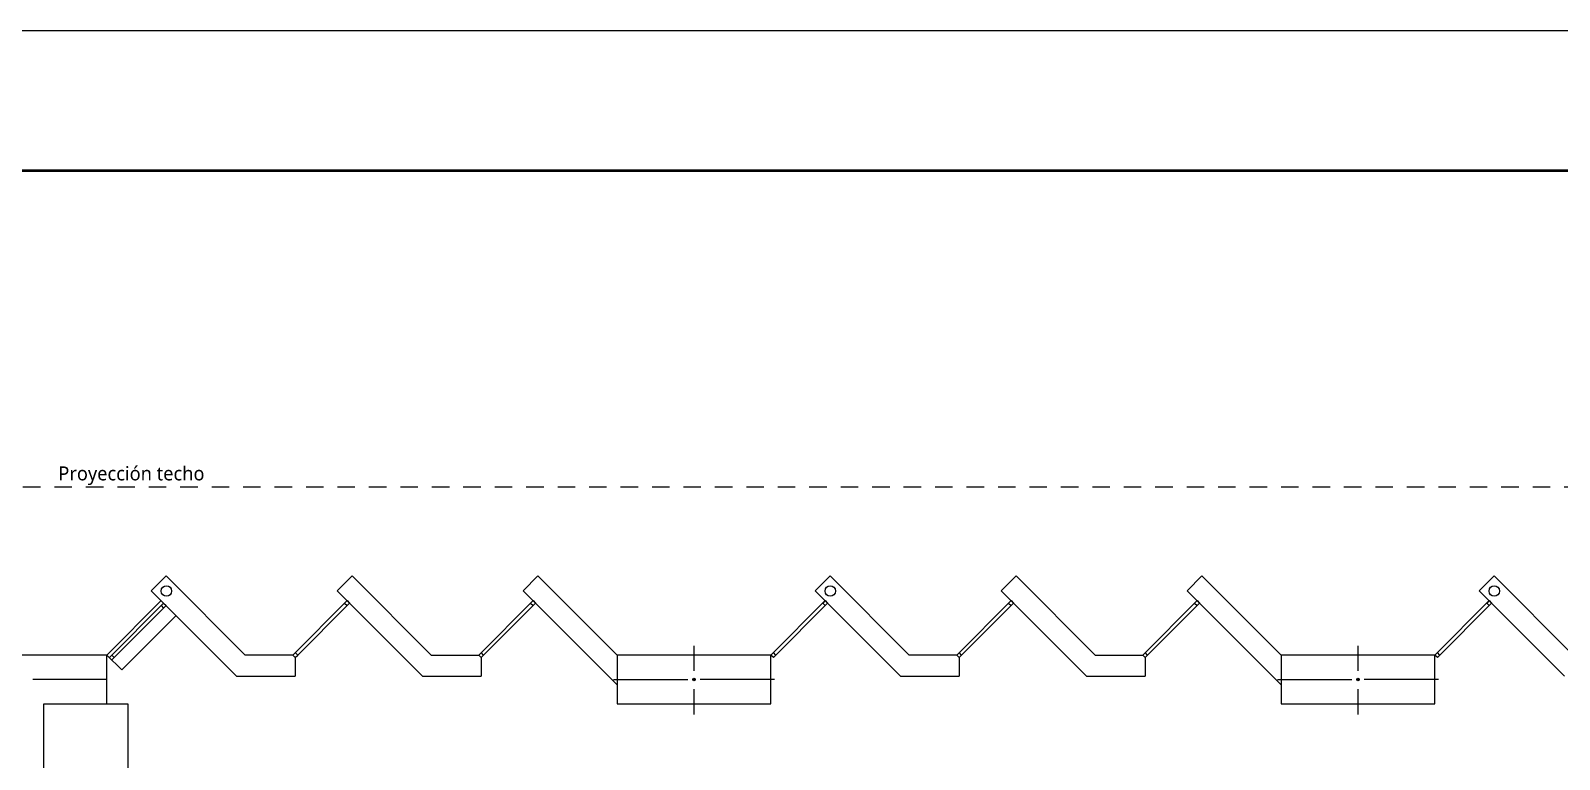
# Model space of a CAD drawing. Header units: metres. Extents: x -17 to 101, y 0 to 79.
# Drawn here: x 6.15 to 17.09, y 68.22 to 73.43 of the extents above; entities that cross this region are included whole.
import ezdxf

# ---------------------------------------------------------------- set-up
doc = ezdxf.new("R2010")
doc.units = ezdxf.units.M
doc.linetypes.add('HIDDEN2', pattern=[0.1875, 0.125, -0.0625])
doc.layers.add('Cotas varias El', color=253, linetype='Continuous', lineweight=13)
doc.styles.add('Generales', font='trebuc.ttf', dxfattribs={"height": 0.1})

msp = doc.modelspace()

# ---------------------------------------------------------------- linework, layer by layer
at = {"layer": 'Cotas varias El', "linetype": 'Continuous'}
for p, q in [((6.695, 68.964), (7.084, 69.353)), ((8.025, 68.964), (8.414, 69.353)), ((8.414, 69.353), (8.396, 69.335)), ((8.414, 69.353), (8.431, 69.335)), ((9.355, 68.964), (9.744, 69.353)), ((9.744, 69.353), (9.726, 69.335)), ((9.744, 69.353), (9.762, 69.335)), ((11.445, 68.964), (11.834, 69.353)), ((11.834, 69.353), (11.816, 69.335)), ((11.834, 69.353), (11.851, 69.335)), ((12.775, 68.964), (13.164, 69.353)), ((13.164, 69.353), (13.146, 69.335)), ((13.164, 69.353), (13.181, 69.335)), ((14.105, 68.964), (14.494, 69.353)), ((14.494, 69.353), (14.476, 69.335)), ((14.494, 69.353), (14.512, 69.335)), ((16.195, 68.964), (16.584, 69.353)), ((16.584, 69.353), (16.566, 69.335)), ((16.584, 69.353), (16.601, 69.335)), ((6.713, 68.946), (7.101, 69.335)), ((6.748, 68.946), (7.101, 69.3)), ((6.801, 68.858), (7.19, 69.247)), ((7.101, 69.335), (7.084, 69.318)), ((7.084, 69.318), (7.101, 69.3)), ((7.101, 69.335), (7.119, 69.318)), ((7.101, 69.3), (7.119, 69.318)), ((8.06, 68.964), (8.414, 69.318)), ((8.396, 69.335), (8.414, 69.318)), ((8.414, 69.318), (8.431, 69.335)), ((9.39, 68.964), (9.744, 69.318)), ((9.726, 69.335), (9.744, 69.318)), ((9.744, 69.318), (9.762, 69.335)), ((11.48, 68.964), (11.834, 69.318)), ((11.816, 69.335), (11.834, 69.318)), ((11.834, 69.318), (11.851, 69.335)), ((12.81, 68.964), (13.164, 69.318)), ((13.146, 69.335), (13.164, 69.318)), ((13.164, 69.318), (13.181, 69.335)), ((14.14, 68.964), (14.494, 69.318)), ((14.476, 69.335), (14.494, 69.318)), ((14.494, 69.318), (14.512, 69.335)), ((16.23, 68.964), (16.584, 69.318)), ((16.566, 69.335), (16.584, 69.318)), ((16.584, 69.318), (16.601, 69.335)), ((10.895, 69.031), (10.895, 68.851)), ((15.645, 69.031), (15.645, 68.851)), ((6.695, 68.964), (6.801, 68.858)), ((6.748, 68.946), (6.73, 68.964)), ((6.73, 68.929), (6.748, 68.946)), ((8.06, 68.964), (8.043, 68.982)), ((8.043, 68.946), (8.06, 68.964)), ((9.39, 68.964), (9.373, 68.982)), ((9.373, 68.946), (9.39, 68.964)), ((11.463, 68.946), (11.445, 68.964)), ((11.48, 68.964), (11.463, 68.982)), ((11.463, 68.946), (11.48, 68.964)), ((12.81, 68.964), (12.793, 68.982)), ((12.793, 68.946), (12.81, 68.964)), ((14.14, 68.964), (14.123, 68.982)), ((14.123, 68.946), (14.14, 68.964)), ((16.213, 68.946), (16.195, 68.964)), ((16.23, 68.964), (16.213, 68.982)), ((16.213, 68.946), (16.23, 68.964)), ((6.695, 68.789), (6.165, 68.789)), ((10.32, 68.789), (10.85, 68.789)), ((10.895, 68.719), (10.895, 68.539)), ((11.47, 68.789), (10.94, 68.789)), ((15.07, 68.789), (15.6, 68.789)), ((15.645, 68.719), (15.645, 68.539)), ((16.22, 68.789), (15.69, 68.789))]:
    msp.add_line(p, q, dxfattribs=at)
at = {"layer": 'Cotas varias El', "ltscale": 0.05}
for p, q in [((8.025, 68.964), (8.043, 68.946)), ((8.025, 68.964), (8.043, 68.946)), ((8.043, 68.946), (8.043, 68.814)), ((9.355, 68.964), (9.373, 68.946)), ((9.355, 68.964), (9.373, 68.946)), ((9.373, 68.946), (9.373, 68.814)), ((12.775, 68.964), (12.793, 68.946)), ((12.775, 68.964), (12.793, 68.946)), ((12.793, 68.946), (12.793, 68.814)), ((14.105, 68.964), (14.123, 68.946)), ((14.123, 68.946), (14.123, 68.814)), ((7.623, 68.814), (8.043, 68.814)), ((12.373, 68.814), (12.793, 68.814))]:
    msp.add_line(p, q, dxfattribs=at)
at = {"layer": 'Cotas varias El'}
msp.add_line((6.845, 68.614), (6.845, 66.519), dxfattribs=at)
for points in [[(0, 73.43), (50.1, 73.43), (50.1, 37.93), (0, 37.93), (0, 73.43)], [(6.695, 68.614), (6.845, 68.614)]]:
    msp.add_lwpolyline(points, dxfattribs=at)
at = {"layer": 'Cotas varias El', "lineweight": 40}
msp.add_lwpolyline([(1, 72.43), (49.1, 72.43), (49.1, 38.93), (1, 38.93)], close=True, dxfattribs=at)
at = {"layer": 'Cotas varias El', "linetype": 'HIDDEN2'}
msp.add_lwpolyline([(34.795, 68.964), (34.795, 70.164), (5.995, 70.164), (5.995, 68.964)], dxfattribs=at)
at = {"layer": 'Cotas varias El', "ltscale": 0.05}
for points in [[(7.119, 69.53), (7.013, 69.424)], [(7.685, 68.964), (7.119, 69.53)], [(8.449, 69.53), (8.343, 69.424)], [(9.015, 68.964), (8.449, 69.53)], [(9.779, 69.53), (9.673, 69.424)], [(10.345, 68.964), (9.779, 69.53)], [(11.869, 69.53), (11.763, 69.424)], [(12.435, 68.964), (11.869, 69.53)], [(13.199, 69.53), (13.093, 69.424)], [(13.765, 68.964), (13.199, 69.53)], [(14.529, 69.53), (14.423, 69.424)], [(15.095, 68.964), (14.529, 69.53)], [(16.619, 69.53), (16.513, 69.424)], [(17.185, 68.964), (16.619, 69.53)], [(7.013, 69.424), (7.623, 68.814)], [(8.343, 69.424), (8.953, 68.814)], [(9.673, 69.424), (10.345, 68.752)], [(11.763, 69.424), (12.373, 68.814)], [(13.093, 69.424), (13.703, 68.814)], [(14.423, 69.424), (15.095, 68.752)], [(16.513, 69.424), (17.123, 68.814)], [(8.025, 68.964), (7.685, 68.964)], [(9.015, 68.964), (9.355, 68.964)], [(12.775, 68.964), (12.435, 68.964)], [(13.765, 68.964), (14.105, 68.964)], [(8.953, 68.814), (9.373, 68.814)], [(13.703, 68.814), (14.123, 68.814)]]:
    msp.add_lwpolyline(points, dxfattribs=at)
at = {"layer": 'Cotas varias El', "linetype": 'Continuous'}
for points in [[(5.995, 68.964), (5.995, 67.414), (6.245, 67.414), (6.245, 68.614), (6.695, 68.614), (6.695, 68.964)], [(10.345, 68.614), (11.445, 68.614), (11.445, 68.964), (10.345, 68.964)], [(15.095, 68.614), (16.195, 68.614), (16.195, 68.964), (15.095, 68.964)]]:
    msp.add_lwpolyline(points, close=True, dxfattribs=at)
at = {"layer": 'Cotas varias El'}
for centre in [(7.121, 69.422), (11.87, 69.422), (16.62, 69.422)]:
    msp.add_circle(centre, 0.0375, dxfattribs=at)
at = {"layer": 'Cotas varias El', "linetype": 'Continuous'}
for centre in [(10.895, 68.789), (15.645, 68.789)]:
    msp.add_circle(centre, 0.00871, dxfattribs=at)
for p in [(10.895, 68.789), (15.645, 68.789)]:
    msp.add_point(p, dxfattribs=at)

# ---------------------------------------------------------------- texts
at = {"layer": 'Cotas varias El', "insert": (6.348, 70.313), "char_height": 0.115, "attachment_point": 1, "style": 'Generales'}
msp.add_mtext('{\\H0.86957x;Proyección techo} ', dxfattribs=at)

doc.saveas('drawing.dxf')
